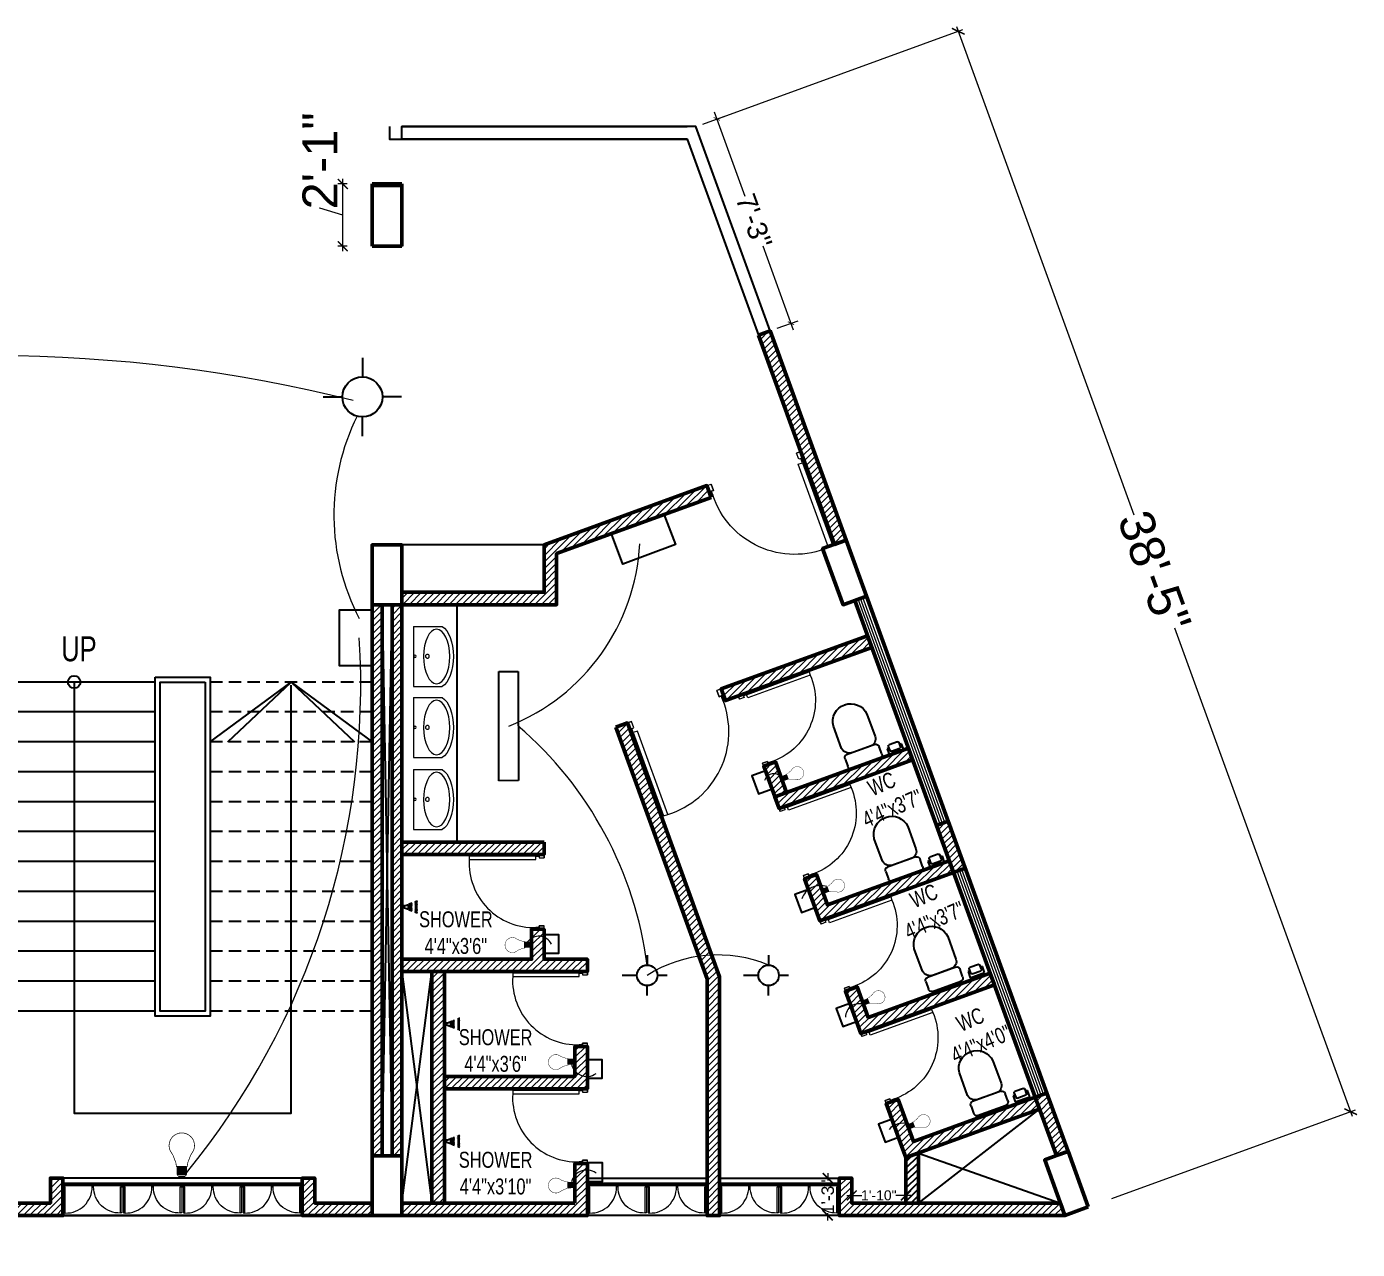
# Model space of a CAD drawing. Header units: inches. Extents: x -20263 to 10253, y -4567 to 3195.
# Drawn here: x -11874 to -11341, y 96 to 587 of the extents above; entities that cross this region are included whole.
import ezdxf

# ---------------------------------------------------------------- set-up
doc = ezdxf.new("R2010")
doc.units = ezdxf.units.IN
doc.header["$MEASUREMENT"] = 0
doc.linetypes.add('DASHED2', pattern=[0.375, 0.25, -0.125])
for name, color, linetype, lineweight in [('A-TEXT', 7, 'Continuous', 5), ('ar-DOOR-WOOD', 44, 'Continuous', 0), ('column', 1, 'Continuous', 50), ('Dimension', 18, 'Continuous', 9), ('e conduit 1', 90, 'Continuous', 5), ('e conduit 2', 210, 'Continuous', 5), ('illustr-TOILET FIXTURE', 171, 'Continuous', 0), ('Main Wall', 250, 'Continuous', 13), ('window', 160, 'Continuous', 9)]:
    doc.layers.add(name, color=color, linetype=linetype, lineweight=lineweight)
for name, color, linetype in [('BOX', 7, 'Continuous'), ('Electrical Installation', 50, 'Continuous'), ('plug ins', 7, 'Continuous')]:
    doc.layers.add(name, color=color, linetype=linetype)
doc.layers.add('hatch brick', color=32, linetype='Continuous', lineweight=0, transparency=0.4)
doc.styles.add('SIMPLE', font='romantic.ttf')
doc.styles.get("Standard").update_dxf_attribs({"font": 'arial.ttf'})
doc.dimstyles.new('Architectural', dxfattribs={"dimtxt": 14, "dimasz": 4, "dimexe": 2, "dimexo": 10, "dimgap": 0.09, "dimtad": 0, "dimdec": 0, "dimzin": 0, "dimdsep": 46, "dimlunit": 4, "dimtxsty": 'Standard', "dimblk": 'ARCHTICK', "dimcen": 0.09, "dimdle": 2, "dimclrd": 256, "dimclre": 256, "dimclrt": 256, "dimadec": 0, "dimazin": 0, "dimtfac": 1, "dimtdec": 0, "dimtofl": 0, "dimtmove": 1, "dimatfit": 2, "dimfxl": 12, "dimtolj": 1, "dimtzin": 0, "dimlwd": -1, "dimlwe": -1, "dimarcsym": 0})
doc.dimstyles.new('Architectural small', dxfattribs={"dimtxt": 8, "dimasz": 2, "dimexe": 3, "dimexo": 3, "dimgap": 0.09, "dimtad": 0, "dimdec": 0, "dimzin": 0, "dimdsep": 46, "dimlunit": 4, "dimtxsty": 'Standard', "dimblk": 'ARCHTICK', "dimcen": 0.09, "dimdle": 3, "dimclrd": 6, "dimclre": 6, "dimclrt": 5, "dimadec": 0, "dimazin": 0, "dimtfac": 1, "dimtdec": 0, "dimtofl": 0, "dimtmove": 1, "dimatfit": 2, "dimfxl": 12, "dimtolj": 1, "dimtzin": 0, "dimlwd": 18, "dimlwe": 18, "dimarcsym": 0})

# ---------------------------------------------------------------- blocks, each defined once
blk = doc.blocks.new('_ArchTick')
at = {"color": 0, "linetype": 'ByBlock', "const_width": 0.15}
blk.add_lwpolyline([(-0.5, -0.5), (0.5, 0.5)], dxfattribs=at)
blk = doc.blocks.new('*D175')
at = {"layer": 'Defpoints', "color": 0, "transparency": 16777216}
for p in [(-11605.95, 546.42), (-11343.3, 151.24), (-11448.53, 113.02)]:
    blk.add_point(p, dxfattribs=at)
at = {"layer": 'Dimension', "transparency": 16777216}
for p, q in [((-11596.55, 549.83), (-11498.84, 585.32)), ((-11501.4, 586.52), (-11430.25, 390.62)), ((-11342.61, 149.36), (-11413.77, 345.26)), ((-11439.13, 116.43), (-11341.42, 151.93))]:
    blk.add_line(p, q, dxfattribs=at)
at = {"layer": 'Dimension', "transparency": 16777216, "xscale": 4, "yscale": 4, "zscale": 4}
for p, rotation in [((-11500.72, 584.64), 109.9628844869782), ((-11343.3, 151.24), 289.9628844869782)]:
    blk.add_blockref('_ArchTick', p, dxfattribs=dict(at, rotation=rotation))
at = {"layer": 'Dimension', "transparency": 16777216, "insert": (-11422.01, 367.94), "char_height": 14, "attachment_point": 5, "rotation": 289.9629}
blk.add_mtext('\\A1;38\'-5"', dxfattribs=at)
blk = doc.blocks.new('*D177')
at = {"layer": 'Defpoints', "color": 0, "transparency": 16777216}
for p in [(-11605.95, 546.42), (-11576.19, 464.48), (-11567.8, 467.53)]:
    blk.add_point(p, dxfattribs=at)
at = {"layer": 'Dimension', "color": 6, "lineweight": 18, "transparency": 16777216}
for p, q in [((-11603.13, 547.44), (-11594.74, 550.49)), ((-11598.58, 552.29), (-11586.32, 518.54)), ((-11566.77, 464.71), (-11579.03, 498.45)), ((-11573.37, 465.5), (-11564.98, 468.55))]:
    blk.add_line(p, q, dxfattribs=at)
at = {"layer": 'Dimension', "color": 6, "lineweight": 18, "transparency": 16777216, "xscale": 2, "yscale": 2, "zscale": 2}
for p, rotation in [((-11597.56, 549.47), 109.9610434408243), ((-11567.8, 467.53), 289.9610434408243)]:
    blk.add_blockref('_ArchTick', p, dxfattribs=dict(at, rotation=rotation))
at = {"layer": 'Dimension', "color": 5, "transparency": 16777216, "insert": (-11582.68, 508.5), "char_height": 8, "attachment_point": 5, "rotation": 289.961}
blk.add_mtext('\\A1;7\'-3"', dxfattribs=at)
blk = doc.blocks.new('DOOR_45')
at = {"layer": 'ar-DOOR-WOOD'}
for p, q in [((-11008.75, 15426.44), (-11008.75, 15424.44)), ((-10968.75, 15426.44), (-11008.75, 15426.44)), ((-11008.75, 15424.44), (-10968.75, 15424.44)), ((-10968.75, 15427.44), (-10963.75, 15427.44)), ((-10968.75, 15427.44), (-10968.75, 15426.44)), ((-10968.75, 15424.44), (-10968.75, 15426.44)), ((-10968.75, 15426.44), (-10966.75, 15426.44)), ((-10966.75, 15426.44), (-10966.75, 15425.44)), ((-10966.75, 15425.44), (-10963.75, 15425.44)), ((-10963.75, 15427.44), (-10963.75, 15425.44)), ((-10968.75, 15382.44), (-10968.75, 15383.44)), ((-10968.75, 15383.44), (-10966.75, 15383.44)), ((-10968.75, 15382.44), (-10963.75, 15382.44)), ((-10966.75, 15384.44), (-10963.75, 15384.44)), ((-10966.75, 15383.44), (-10966.75, 15384.44)), ((-10963.75, 15382.44), (-10963.75, 15384.44))]:
    blk.add_line(p, q, dxfattribs=at)
for points in [[(-10968.75, 15426.44), (-11008.75, 15426.44), (-11008.75, 15424.44), (-10968.75, 15424.44)], [(-10963.75, 15427.44), (-10968.75, 15427.44), (-10968.75, 15426.44), (-10966.75, 15426.44), (-10966.75, 15425.44), (-10963.75, 15425.44)], [(-10968.75, 15383.44), (-10968.75, 15382.44), (-10963.75, 15382.44), (-10963.75, 15384.44), (-10966.75, 15384.44), (-10966.75, 15383.44)]]:
    blk.add_lwpolyline(points, close=True, dxfattribs=at)
blk.add_arc((-10969.89, 15422.35), 38.92, 176.90834, 271.67702, dxfattribs=at)
blk = doc.blocks.new('T-FIX-027')
at = {"layer": 'illustr-TOILET FIXTURE'}
for p, q in [((-11843.84, 14568.89), (-11843.84, 14557.43)), ((-11843.84, 14568.89), (-11843.84, 14557.43)), ((-11843.84, 14568.89), (-11819.84, 14568.89)), ((-11843.84, 14568.89), (-11819.84, 14568.89)), ((-11819.84, 14568.89), (-11819.84, 14557.43)), ((-11819.84, 14568.89), (-11819.84, 14557.43))]:
    blk.add_line(p, q, dxfattribs=at)
for centre, radius in [((-11831.91, 14568.32), 0.508), ((-11831.91, 14568.32), 0.508), ((-11831.91, 14563.34), 0.762), ((-11831.91, 14563.34), 0.762)]:
    blk.add_circle(centre, radius, dxfattribs=at)
blk.add_ellipse((-11831.84, 14559.64), major_axis=(-10.93, 0), ratio=0.480383, dxfattribs=at)
blk.add_ellipse((-11831.84, 14559.64), major_axis=(-10.93, 0), ratio=0.480383, dxfattribs=at)
blk.add_ellipse((-11831.84, 14558.89), major_axis=(-12.37, 0), ratio=0.48498, start_param=6.528919, end_param=9.179045, dxfattribs=at)
blk.add_ellipse((-11831.84, 14558.89), major_axis=(-12.37, 0), ratio=0.48498, start_param=6.528919, end_param=9.179045, dxfattribs=at)
blk = doc.blocks.new('stair final')
for points in [[(82, 124), (82, -90), (-70, -90), (-70, 124)], [(-37.5, 124), (-37.5, -49), (49.5, -49), (49.5, 122.75)], [(17, 100), (49.5, 124), (82, 100)], [(24.2, 100), (49.5, 124)], [(49.5, 124), (75, 100)], [(82, -8), (82, -90)]]:
    blk.add_lwpolyline(points)
blk.add_lwpolyline([(-5, 126), (17, 126), (17, -10), (-5, -10)], close=True)
blk.add_circle((-37.5, 124), 2.49)
at = {"layer": 'BOX', "ltscale": 2000}
for p, q in [((-5, 124), (-70, 124)), ((-5, 112), (-70, 112)), ((-5, 100), (-70, 100)), ((-5, 88), (-70, 88)), ((-5, 76), (-70, 76)), ((-5, 64), (-70, 64)), ((-5, 52), (-70, 52)), ((-5, 40), (-70, 40)), ((-5, 28), (-70, 28)), ((-5, 16), (-70, 16)), ((-5, 4), (-70, 4)), ((-5, -8), (-70, -8)), ((0, -8), (-3, -8)), ((15, -8), (12, -8))]:
    blk.add_line(p, q, dxfattribs=at)
at = {"layer": 'BOX', "linetype": 'DASHED2', "ltscale": 20}
for p, q in [((82, 124), (17, 124)), ((82, 112), (17, 112)), ((82, 100), (17, 100)), ((82, 88), (17, 88)), ((82, 76), (17, 76)), ((82, 64), (17, 64)), ((82, 52), (17, 52)), ((82, 40), (17, 40)), ((82, 28), (17, 28)), ((82, 16), (17, 16)), ((82, 4), (17, 4)), ((82, -8), (17, -8))]:
    blk.add_line(p, q, dxfattribs=at)
at = {"layer": 'BOX', "ltscale": 2000}
for points in [[(17, 124), (17, -10), (-5, -10), (-5, 124)], [(-3, 124), (15, 124)]]:
    blk.add_lwpolyline(points, dxfattribs=at)
blk.add_lwpolyline([(15, 124), (15, -8), (-3, -8), (-3, 124)], close=True, dxfattribs=at)
blk = doc.blocks.new('wc')
at = {"linetype": 'Continuous'}
for p, q in [((17795.02, 10409.39), (17795.02, 10412.39)), ((17796.16, 10413.89), (17808.33, 10413.89)), ((17809.55, 10412.39), (17809.55, 10409.39)), ((17795.14, 10404.89), (17795.14, 10395.33)), ((17808.24, 10407.89), (17796.16, 10407.89)), ((17806.43, 10407.89), (17798.79, 10407.89)), ((17809.43, 10395.33), (17809.43, 10404.89)), ((17802.29, 10388.83), (17802.29, 10388.83))]:
    blk.add_line(p, q, dxfattribs=at)
for centre, radius, start, end in [((17796.22, 10412.67), 1.22, 92.839, 193.0763), ((17808.28, 10412.6), 1.29, 350.3937, 88.0376), ((17796.22, 10409.11), 1.22, 166.9235, 267.161), ((17798.7, 10404.28), 3.61, 88.6213, 170.3077), ((17806.43, 10404.89), 3, 0, 90), ((17808.21, 10409.24), 1.35, 271.2066, 6.2687), ((17802.2, 10395.91), 7.08, 184.6705, 270.7333), ((17802.38, 10395.91), 7.08, 269.2667, 355.3295)]:
    blk.add_arc(centre, radius, start, end, dxfattribs=at)
blk = doc.blocks.new('nap')
at = {"linetype": 'Continuous'}
for p, q in [((17810.88, 10410.98), (17810.88, 10413.6)), ((17810.88, 10413.6), (17817, 10413.6)), ((17811.65, 10410.98), (17810.88, 10410.98)), ((17811.65, 10410.19), (17811.65, 10411.93)), ((17812.15, 10412.43), (17815.76, 10412.43)), ((17815.76, 10409.69), (17812.15, 10409.69)), ((17816.26, 10411.93), (17816.26, 10410.19)), ((17817, 10410.98), (17816.26, 10410.98)), ((17817, 10413.6), (17817, 10410.98))]:
    blk.add_line(p, q, dxfattribs=at)
for centre, start, end in [((17812.15, 10411.93), 90, 180), ((17812.15, 10410.19), 180, 270), ((17815.76, 10411.93), 0, 90), ((17815.76, 10410.19), 270, 0)]:
    blk.add_arc(centre, 0.5, start, end, dxfattribs=at)
blk = doc.blocks.new('toilet stair block final')
h = blk.add_hatch()
h.set_pattern_fill('ANSI31', color=256, scale=15)
h.set_pattern_definition([(45, (1.7069, -4.6996), (-1.325825, 1.325825), [])])
h.paths.add_polyline_path([(145.14, -46.57), (150.14, -44.75), (150.14, -64.82), (145.14, -64.82)])
at = {"layer": 'hatch brick'}
h = blk.add_hatch(dxfattribs=at)
h.set_pattern_fill('ANSI31', color=256, scale=15)
h.paths.add_polyline_path([(85.96, 283.35), (116.45, 199.41), (121.15, 201.12), (90.63, 285.05)])
h = blk.add_hatch(dxfattribs=at)
h.set_pattern_fill('ANSI31', color=256, scale=15)
edge = h.paths.add_edge_path()
edge.add_line((67.04, 218.27), (65.33, 222.97))
edge.add_line((65.33, 222.97), (0, 199.18))
edge.add_line((0, 199.18), (0, 180.18))
edge.add_line((0, 180.18), (-57, 180.18))
edge.add_line((-57, 180.18), (-57, 175.18))
edge.add_line((-57, 175.18), (5, 175.18))
edge.add_line((5, 175.18), (5, 195.68))
edge.add_line((5, 195.68), (67.04, 218.27))
h = blk.add_hatch(dxfattribs=at)
h.set_pattern_fill('ANSI31', color=256, scale=15)
h.paths.add_polyline_path([(-233, 175.18), (-233, -45.82), (-229, -45.82), (-229, 175.18)])
h = blk.add_hatch(dxfattribs=at)
h.set_pattern_fill('ANSI31', color=256, scale=15)
h.set_pattern_definition([(45, (7, 0), (-1.325825, 1.325825), [])])
h.paths.add_polyline_path([(-225, 175.18), (-225, -45.82), (-221, -45.82), (-221, 175.18)])
h = blk.add_hatch(dxfattribs=at)
h.set_pattern_fill('ANSI31', color=256, scale=15)
h.set_pattern_definition([(45, (164, 0), (-1.325825, 1.325825), [])])
h.paths.add_polyline_path([(-69, 175.18), (-69, -45.82), (-65, -45.82), (-65, 175.18)])
h = blk.add_hatch(dxfattribs=at)
h.set_pattern_fill('ANSI31', color=256, scale=15)
h.paths.add_polyline_path([(-61, 175.18), (-61, -45.82), (-57, -45.82), (-57, 175.18)])
h = blk.add_hatch(dxfattribs=at)
h.set_pattern_fill('ANSI31', color=256, scale=15)
h.set_pattern_definition([(45, (-1.4041, 77.1201), (-1.325825, 1.325825), [])])
h.paths.add_polyline_path([(131.46, 158.06), (72.72, 136.72), (71.01, 141.42), (129.75, 162.76)])
h = blk.add_hatch(dxfattribs=at)
h.set_pattern_fill('ANSI31', color=256, scale=15)
edge = h.paths.add_edge_path()
edge.add_line((28.72, 126.06), (33.42, 127.77))
edge.add_line((33.42, 127.77), (70.4, 25.94))
edge.add_line((70.4, 25.94), (70.4, -69.82))
edge.add_line((70.4, -69.82), (65.4, -69.82))
edge.add_line((65.4, -69.82), (65.4, 25.06))
edge.add_line((65.4, 25.06), (28.72, 126.06))
h = blk.add_hatch(dxfattribs=at)
h.set_pattern_fill('ANSI31', color=256, scale=15)
h.set_pattern_definition([(45, (-1.0627, 76.1802), (-1.325825, 1.325825), [])])
edge = h.paths.add_edge_path()
edge.add_line((94.28, 93.48), (88.13, 110.4))
edge.add_line((88.13, 110.4), (92.83, 112.11))
edge.add_line((92.83, 112.11), (97.27, 99.88))
edge.add_line((97.27, 99.88), (146.14, 117.64))
edge.add_line((146.14, 117.64), (147.85, 112.94))
edge.add_line((147.85, 112.94), (94.28, 93.48))
h = blk.add_hatch(dxfattribs=at)
h.set_pattern_fill('ANSI31', color=256, scale=15)
h.set_pattern_definition([(45, (-56625.152, -18759.7349), (-1.325825215, 1.325825215), [])])
edge = h.paths.add_edge_path()
edge.add_line((157.41, 86.62), (162.11, 88.33))
edge.add_line((162.11, 88.33), (168.94, 69.53))
edge.add_line((168.94, 69.53), (164.23, 67.82))
edge.add_line((164.23, 67.82), (157.4, 86.62))
h = blk.add_hatch(dxfattribs=at)
h.set_pattern_fill('ANSI31', color=256, scale=15)
h.paths.add_polyline_path([(0, 80), (0, 75), (-57, 75), (-57, 80)])
h = blk.add_hatch(dxfattribs=at)
h.set_pattern_fill('ANSI31', color=256, scale=15)
h.set_pattern_definition([(45, (15.3236, 31.0638), (-1.325825, 1.325825), [])])
edge = h.paths.add_edge_path()
edge.add_line((110.66, 48.37), (104.52, 65.29))
edge.add_line((104.52, 65.29), (109.22, 66.99))
edge.add_line((109.22, 66.99), (113.66, 54.77))
edge.add_line((113.66, 54.77), (162.52, 72.52))
edge.add_line((162.52, 72.52), (164.23, 67.82))
edge.add_line((164.23, 67.82), (110.66, 48.37))
h = blk.add_hatch(dxfattribs=at)
h.set_pattern_fill('ANSI31', color=256, scale=15)
h.paths.add_polyline_path([(0, 28), (-57, 28), (-57, 33), (-5, 33), (-5, 45), (0, 45), (0, 33), (17.4, 33), (17.4, 28)])
h = blk.add_hatch(dxfattribs=at)
h.set_pattern_fill('ANSI31', color=256, scale=15)
h.paths.add_polyline_path([(-45, -64.82), (-40, -64.82), (-40, 28), (-45, 28)])
h = blk.add_hatch(dxfattribs=at)
h.set_pattern_fill('ANSI31', color=256, scale=15)
h.set_pattern_definition([(45, (15.3236, 31.0638), (-1.325825, 1.325825), [])])
h.paths.add_polyline_path([(125.34, 7.95), (120.9, 20.17), (125.6, 21.88), (130.04, 9.66), (178.91, 27.41), (180.62, 22.71), (127.05, 3.25)])
h = blk.add_hatch(dxfattribs=at)
h.set_pattern_fill('ANSI31', color=256, scale=15)
h.set_pattern_definition([(45, (17.4023, 0), (-1.325825, 1.325825), [])])
h.paths.add_polyline_path([(-40, -14), (12.4, -14), (12.4, -2), (17.4, -2), (17.4, -19), (-40, -19)])
h = blk.add_hatch(dxfattribs=at)
h.set_pattern_fill('ANSI31', color=256, scale=15)
h.paths.add_polyline_path([(201.71, -20.7), (197.01, -22.41), (205.51, -45.81), (210.21, -44.1)])
h = blk.add_hatch(dxfattribs=at)
h.set_pattern_fill('ANSI31', color=256, scale=15)
h.set_pattern_definition([(45, (33.4168, -18.7522), (-1.325825, 1.325825), [])])
h.paths.add_polyline_path([(143.44, -41.87), (137.29, -24.95), (141.99, -23.24), (148.14, -40.16), (197.01, -22.41), (198.72, -27.11), (145.14, -46.57)])
h = blk.add_hatch(dxfattribs=at)
h.set_pattern_fill('ANSI31', color=256, scale=15)
h.paths.add_polyline_path([(12.4, -64.82), (0, -64.82), (-57, -64.82), (-57, -69.82), (17.4, -69.82), (17.4, -49), (12.4, -49)])
h = blk.add_hatch(dxfattribs=at)
h.set_pattern_fill('ANSI31', color=256, scale=15)
h.paths.add_polyline_path([(-193, -64.82), (-193, -54.82), (-198, -54.82), (-198, -64.82), (-221, -64.82), (-221, -69.82), (-193, -69.82)])
h = blk.add_hatch(dxfattribs=at)
h.set_pattern_fill('ANSI31', color=256, scale=15)
h.paths.add_polyline_path([(-97, -64.82), (-97, -69.82), (-69, -69.82), (-69, -64.82), (-92, -64.82), (-92, -54.82), (-97, -54.82)])
h = blk.add_hatch(dxfattribs=at)
h.set_pattern_fill('ANSI31', color=256, scale=15)
h.paths.add_polyline_path([(118.4, -54.82), (123.4, -54.82), (123.4, -64.82), (207.11, -64.82), (208.92, -69.82), (118.4, -69.82)])
for points in [[(-62, 367), (-62, 362), (57.4, 362), (85.96, 283.35)], [(90.63, 285.05), (60.9, 367), (-57, 367)], [(-229, 175.18), (-225, -45.82)], [(-229, -45.82), (-225, 175.18)], [(-65, -45.82), (-61, 175.18)], [(-65, 175.18), (-61, -45.82)], [(-57, 28), (-45, -64.82)], [(-57, -64.82), (-45, 28)], [(150.14, -64.82), (198.72, -27.11)], [(150.14, -44.75), (207.11, -64.82)]]:
    blk.add_lwpolyline(points)
at = {"color": 0, "lineweight": 50}
for points in [[(85.96, 283.35), (116.45, 199.41), (121.15, 201.12), (90.63, 285.05), (85.96, 283.35)], [(67.04, 218.27), (65.33, 222.97), (0, 199.18), (0, 180.18), (-57, 180.18), (-57, 175.18), (5, 175.18), (5, 195.68), (67.04, 218.27)], [(124.63, 176.85), (197.01, -22.41), (201.71, -20.7), (129.33, 178.56)], [(28.72, 126.06), (33.42, 127.77), (70.4, 25.94), (70.4, -69.82), (65.4, -69.82), (65.4, 25.06), (28.72, 126.06)], [(94.28, 93.48), (88.13, 110.4), (92.83, 112.11), (97.27, 99.88), (146.14, 117.64), (147.85, 112.94), (94.28, 93.48), (94.28, 93.48)], [(157.41, 86.62), (162.11, 88.33), (168.94, 69.53), (164.23, 67.82), (157.4, 86.62)], [(0, 80), (0, 75), (-57, 75), (-57, 80), (0, 80)], [(110.66, 48.37), (104.52, 65.29), (109.22, 66.99), (113.66, 54.77), (162.52, 72.52), (164.23, 67.82), (110.66, 48.37), (110.66, 48.37)], [(0, 28), (-57, 28), (-57, 33), (-5, 33), (-5, 45), (0, 45), (0, 33), (17.4, 33), (17.4, 28), (0, 28)], [(125.34, 7.95), (120.9, 20.17), (125.6, 21.88), (130.04, 9.66), (178.91, 27.41), (180.62, 22.71), (127.05, 3.25), (125.34, 7.95)], [(143.44, -41.87), (137.29, -24.95), (141.99, -23.24), (148.14, -40.16), (197.01, -22.41), (198.72, -27.11), (145.14, -46.57), (143.44, -41.87)], [(12.4, -64.82), (0, -64.82), (0, -64.82), (-57, -64.82), (-57, -69.82), (17.4, -69.82), (17.4, -69.82), (17.4, -49), (12.4, -49), (12.4, -64.82)]]:
    blk.add_lwpolyline(points, dxfattribs=at)
at = {"color": 1, "lineweight": 50}
blk.add_lwpolyline([(-57, 175.18), (-69, 175.18), (-69, 199.18), (-57, 199.18), (-57, 175.18)], dxfattribs=at)
for points in [[(129.33, 178.56), (121.14, 201.12), (111.74, 197.7), (119.93, 175.15)], [(218.32, -66.4), (210.21, -44.07), (200.81, -47.49), (208.92, -69.82)]]:
    blk.add_lwpolyline(points, close=True, dxfattribs=at)
at = {"color": 0, "lineweight": 50}
for points in [[(-61, 175.18), (-61, -45.82), (-57, -45.82), (-57, 175.18)], [(131.46, 158.06), (72.72, 136.72), (71.01, 141.42), (129.75, 162.76)], [(147.85, 112.94), (94.28, 93.48), (92.57, 98.18), (146.14, 117.64)], [(-45, -64.82), (-40, -64.82), (-40, 28), (-45, 28)], [(-40, -14), (12.4, -14), (12.4, -2), (17.4, -2), (17.4, -19), (-40, -19)], [(201.71, -20.7), (197.01, -22.41), (205.51, -45.81), (210.21, -44.1)], [(145.14, -46.57), (150.14, -44.75), (150.14, -64.82), (145.14, -64.82)], [(-193, -64.82), (-193, -54.82), (-198, -54.82), (-198, -64.82), (-221, -64.82), (-221, -69.82), (-193, -69.82)], [(-97, -64.82), (-97, -69.82), (-69, -69.82), (-69, -64.82), (-92, -64.82), (-92, -54.82), (-97, -54.82)], [(118.4, -54.82), (118.4, -54.82), (123.4, -54.82), (123.4, -64.82), (207.11, -64.82), (208.92, -69.82), (118.4, -69.82)]]:
    blk.add_lwpolyline(points, close=True, dxfattribs=at)
blk.add_lwpolyline([(-193, -69.82), (-97, -69.82), (-97, -54.82), (-193, -54.82)], close=True)
at = {"layer": 'BOX', "ltscale": 2000}
for p, q in [((0, 199.18), (-57, 199.18)), ((-57, 175.18), (-57, 80.18)), ((-35, 175.18), (-35, 80.18))]:
    blk.add_line(p, q, dxfattribs=at)
for points in [[(65.4, -69.82), (17.4, -69.82), (17.4, -54.82), (65.4, -54.82)], [(118.4, -69.82), (70.4, -69.82), (70.4, -54.82), (118.4, -54.82)]]:
    blk.add_lwpolyline(points, close=True, dxfattribs=at)
at = {"layer": 'Main Wall', "color": 1, "lineweight": 50}
for points in [[(-233, 175.18), (-221, 175.18), (-221, 199.18), (-233, 199.18), (-233, 175.18)], [(-233, -69.82), (-221, -69.82), (-221, -45.82), (-233, -45.82), (-233, -69.82)], [(-69, -69.82), (-57, -69.82), (-57, -45.82), (-69, -45.82), (-69, -69.82)]]:
    blk.add_lwpolyline(points, dxfattribs=at)
at = {"layer": 'Main Wall', "color": 0, "lineweight": 50}
for points in [[(-233, 175.18), (-233, -45.82), (-229, -45.82), (-229, 175.18)], [(-225, 175.18), (-225, -45.82), (-221, -45.82), (-221, 175.18)], [(-69, 175.18), (-69, -45.82), (-65, -45.82), (-65, 175.18)]]:
    blk.add_lwpolyline(points, close=True, dxfattribs=at)
at = {"layer": 'window', "ltscale": 2000}
for points in [[(158.82, 87.14), (126.05, 177.37)], [(159.76, 87.48), (126.98, 177.71)], [(160.7, 87.82), (127.92, 178.05)], [(198.42, -21.9), (165.65, 68.34)], [(199.36, -21.55), (166.59, 68.68)], [(200.3, -21.21), (167.53, 69.02)]]:
    blk.add_lwpolyline(points, dxfattribs=at)
at = {"extrusion": (0, 0, -1)}
for p, xscale, yscale, zscale, rotation in [((16117.31, 4701.45), 0.8888892124533201, 0.8888892124533201, -0.8888892124533201, 69.99006771556789), ((3281.08, -12023.71), 0.6666666666666669, 0.6666666666666669, -0.6666666666666669, 340.0389565718659), ((3264.7, -12068.82), 0.6666666666666669, 0.6666666666666669, -0.6666666666666669, 340.0389565718659), ((3248.31, -12113.94), 0.6666666666666669, 0.6666666666666669, -0.6666666666666669, 340.0389565718659), ((3231.93, -12159.05), 0.6666666666666669, 0.6666666666666669, -0.6666666666666669, 340.0389565718659)]:
    blk.add_blockref('DOOR_45', p, dxfattribs=dict(at, xscale=xscale, yscale=yscale, zscale=zscale, rotation=rotation))
blk.add_blockref('stair final', (-151, 20.18))
at = {"extrusion": (0, 0, -1), "zscale": -1, "rotation": 160.0389565718658}
for name, p in [('wc', (20158.79, 3822.37)), ('nap', (20157.38, 3822.57)), ('wc', (20142.41, 3777.25)), ('nap', (20141, 3777.46)), ('wc', (20126.36, 3733.08)), ('nap', (20124.95, 3733.28)), ('wc', (20108.27, 3683.26)), ('nap', (20106.86, 3683.46))]:
    blk.add_blockref(name, p, dxfattribs=at)
at = {"xscale": 0.666666606798147, "yscale": 0.666666606798147, "zscale": 0.666666606798147}
for p in [(7309.17, -10209.96), (7326.57, -10256.96), (7326.57, -10303.96)]:
    blk.add_blockref('DOOR_45', p, dxfattribs=at)
at = {"layer": 'illustr-TOILET FIXTURE', "extrusion": (0, 0, -1), "zscale": -1, "rotation": 270}
for p in [(-14516.54, -11677.4), (-14516.54, -11705.92), (-14516.54, -11734.81)]:
    blk.add_blockref('T-FIX-027', p, dxfattribs=at)
at = {"layer": 'Main Wall', "xscale": 0.888888888888914, "yscale": 0.888888888888914, "zscale": 0.888888888888914, "rotation": 109.9621850072985}
blk.add_blockref('DOOR_45', (9595.65, 13969.5), dxfattribs=at)
blk = doc.blocks.new('DOOR_40')
at = {"layer": 'ar-DOOR-WOOD'}
for p, q in [((-11029.1, 15421.4), (-11064.1, 15421.4)), ((-11064.1, 15421.4), (-11064.1, 15419.4)), ((-11064.1, 15419.4), (-11029.1, 15419.4)), ((-11029.1, 15422.4), (-11024.1, 15422.4)), ((-11029.1, 15422.4), (-11029.1, 15421.4)), ((-11029.1, 15419.4), (-11029.1, 15421.4)), ((-11029.1, 15421.4), (-11027.1, 15421.4)), ((-11027.1, 15421.4), (-11027.1, 15420.4)), ((-11027.1, 15420.4), (-11024.1, 15420.4)), ((-11024.1, 15422.4), (-11024.1, 15420.4)), ((-11029.1, 15383.4), (-11027.1, 15383.4)), ((-11029.1, 15382.4), (-11029.1, 15383.4)), ((-11029.1, 15382.4), (-11024.1, 15382.4)), ((-11027.1, 15383.4), (-11027.1, 15384.4)), ((-11027.1, 15384.4), (-11024.1, 15384.4)), ((-11024.1, 15382.4), (-11024.1, 15384.4))]:
    blk.add_line(p, q, dxfattribs=at)
blk.add_arc((-11029.4, 15418.2), 34.8, 178.03, 270.3561, dxfattribs=at)
blk = doc.blocks.new('ftt')
at = {"layer": 'plug ins', "linetype": 'Continuous'}
for p, q in [((76688.16, 107266.81), (76688.07, 107267.06)), ((76688.16, 107266.81), (76688.07, 107267.06)), ((76688.3, 107266.45), (76688.2, 107266.7)), ((76688.3, 107266.45), (76688.2, 107266.7)), ((76688.44, 107266.09), (76688.34, 107266.34)), ((76688.44, 107266.09), (76688.34, 107266.34)), ((76688.77, 107266.81), (76688.7, 107267.06)), ((76688.87, 107266.45), (76688.8, 107266.7)), ((76688.97, 107266.09), (76688.9, 107266.34)), ((76689.34, 107266.81), (76689.3, 107267.06)), ((76689.41, 107266.45), (76689.36, 107266.7)), ((76689.47, 107266.09), (76689.43, 107266.34)), ((76689.9, 107266.81), (76689.87, 107267.06)), ((76689.93, 107266.45), (76689.91, 107266.7)), ((76689.96, 107266.09), (76689.94, 107266.34)), ((76690.44, 107266.81), (76690.44, 107267.06)), ((76690.44, 107266.45), (76690.44, 107266.7)), ((76690.44, 107266.09), (76690.44, 107266.34)), ((76690.92, 107266.09), (76690.94, 107266.34)), ((76690.95, 107266.45), (76690.98, 107266.7)), ((76690.99, 107266.81), (76691.01, 107267.06)), ((76691.41, 107266.09), (76691.46, 107266.34)), ((76691.48, 107266.45), (76691.52, 107266.7)), ((76691.54, 107266.81), (76691.59, 107267.06)), ((76691.91, 107266.09), (76691.98, 107266.34)), ((76692.01, 107266.45), (76692.09, 107266.7)), ((76692.12, 107266.81), (76692.19, 107267.06)), ((76692.45, 107266.09), (76692.54, 107266.34)), ((76692.58, 107266.45), (76692.68, 107266.7)), ((76692.72, 107266.81), (76692.82, 107267.06)), ((76688.98, 107264.67), (76688.89, 107264.92)), ((76688.98, 107264.67), (76688.89, 107264.92)), ((76689.12, 107264.31), (76689.02, 107264.56)), ((76689.12, 107264.31), (76689.02, 107264.56)), ((76689.26, 107263.95), (76689.16, 107264.2)), ((76689.26, 107263.95), (76689.16, 107264.2)), ((76689.37, 107264.67), (76689.3, 107264.92)), ((76689.39, 107263.6), (76689.3, 107263.85)), ((76689.39, 107263.6), (76689.3, 107263.85)), ((76689.47, 107264.31), (76689.4, 107264.56)), ((76689.44, 107263.47), (76691.44, 107263.47)), ((76690.06, 107261.85), (76689.44, 107263.47)), ((76690.06, 107261.85), (76689.44, 107263.47)), ((76690.06, 107261.85), (76689.44, 107263.47)), ((76689.57, 107263.95), (76689.5, 107264.2)), ((76689.67, 107263.6), (76689.6, 107263.85)), ((76689.74, 107264.67), (76689.69, 107264.92)), ((76689.8, 107264.31), (76689.76, 107264.56)), ((76689.87, 107263.95), (76689.82, 107264.2)), ((76689.93, 107263.6), (76689.89, 107263.85)), ((76690.06, 107261.85), (76690.06, 107260.87)), ((76690.09, 107264.67), (76690.07, 107264.92)), ((76690.12, 107264.31), (76690.1, 107264.56)), ((76690.16, 107263.95), (76690.13, 107264.2)), ((76690.19, 107263.6), (76690.17, 107263.85)), ((76690.44, 107264.67), (76690.44, 107264.92)), ((76690.44, 107264.31), (76690.44, 107264.56)), ((76690.44, 107263.95), (76690.44, 107264.2)), ((76690.44, 107263.6), (76690.44, 107263.85)), ((76690.69, 107263.6), (76690.71, 107263.85)), ((76690.72, 107263.95), (76690.74, 107264.2)), ((76690.75, 107264.31), (76690.78, 107264.56)), ((76690.79, 107264.67), (76690.81, 107264.92)), ((76690.81, 107261.85), (76691.44, 107263.47)), ((76690.81, 107261.85), (76690.81, 107260.87)), ((76690.94, 107263.6), (76690.99, 107263.85)), ((76691.01, 107263.95), (76691.06, 107264.2)), ((76691.08, 107264.31), (76691.12, 107264.56)), ((76691.14, 107264.67), (76691.19, 107264.92)), ((76691.21, 107263.6), (76691.28, 107263.85)), ((76691.31, 107263.95), (76691.38, 107264.2)), ((76691.41, 107264.31), (76691.48, 107264.56)), ((76691.48, 107263.6), (76691.58, 107263.85)), ((76691.51, 107264.67), (76691.58, 107264.92)), ((76691.62, 107263.95), (76691.72, 107264.2)), ((76691.76, 107264.31), (76691.85, 107264.56)), ((76691.9, 107264.67), (76691.99, 107264.92))]:
    blk.add_line(p, q, dxfattribs=at)
blk = doc.blocks.new('drter')
at = {"layer": 'plug ins', "rotation": 90}
blk.add_blockref('ftt', (183966.31, 30586.27), dxfattribs=at)
blk = doc.blocks.new('*D184')
at = {"layer": 'Defpoints', "color": 0, "transparency": 16777216}
for p in [(-11548.45, 124.6), (-11553.04, 109.6), (-11548.45, 109.6)]:
    blk.add_point(p, dxfattribs=at)
at = {"layer": 'Dimension', "transparency": 16777216}
for p, q in [((-11558.45, 124.6), (-11555.04, 124.6)), ((-11553.04, 126.6), (-11553.04, 123.6)), ((-11558.45, 109.6), (-11555.04, 109.6)), ((-11553.04, 107.6), (-11553.04, 110.6))]:
    blk.add_line(p, q, dxfattribs=at)
at = {"layer": 'Dimension', "transparency": 16777216, "xscale": 4, "yscale": 4, "zscale": 4}
for p, rotation in [((-11553.04, 124.6), 90), ((-11553.04, 109.6), 270)]:
    blk.add_blockref('_ArchTick', p, dxfattribs=dict(at, rotation=rotation))
at = {"layer": 'Dimension', "transparency": 16777216, "insert": (-11553.04, 117.1), "char_height": 14, "attachment_point": 5, "rotation": 90}
blk.add_mtext('\\A1;{\\H0.35714x;1\'-3"}', dxfattribs=at)
blk = doc.blocks.new('*D185')
at = {"layer": 'Defpoints', "color": 0, "transparency": 16777216}
for p in [(-11521.71, 117.67), (-11543.45, 114.6), (-11521.71, 114.6)]:
    blk.add_point(p, dxfattribs=at)
at = {"layer": 'Dimension', "transparency": 16777216}
for p, q in [((-11543.45, 124.6), (-11543.45, 119.67)), ((-11521.71, 124.6), (-11521.71, 119.67)), ((-11545.45, 117.67), (-11539.35, 117.67)), ((-11519.71, 117.67), (-11525.81, 117.67))]:
    blk.add_line(p, q, dxfattribs=at)
at = {"layer": 'Dimension', "transparency": 16777216, "xscale": 4, "yscale": 4, "zscale": 4, "rotation": 180}
blk.add_blockref('_ArchTick', (-11543.45, 117.67), dxfattribs=at)
at = {"layer": 'Dimension', "transparency": 16777216, "xscale": 4, "yscale": 4, "zscale": 4}
blk.add_blockref('_ArchTick', (-11521.71, 117.67), dxfattribs=at)
at = {"layer": 'Dimension', "transparency": 16777216, "insert": (-11532.58, 117.67), "char_height": 14, "attachment_point": 5}
blk.add_mtext('\\A1;{\\H0.28571x;1\'-10"}', dxfattribs=at)
blk = doc.blocks.new('*D186')
at = {"layer": 'Defpoints', "color": 0, "transparency": 16777216}
for p in [(-11747.6, 523.42), (-11735.85, 523.42), (-11735.85, 498.42)]:
    blk.add_point(p, dxfattribs=at)
at = {"layer": 'Dimension', "transparency": 16777216}
for p, q in [((-11745.85, 523.42), (-11749.6, 523.42)), ((-11747.6, 496.42), (-11747.6, 525.42)), ((-11756.76, 513.67), (-11756.76, 513.85)), ((-11747.6, 510.92), (-11756.76, 513.67)), ((-11745.85, 498.42), (-11749.6, 498.42))]:
    blk.add_line(p, q, dxfattribs=at)
at = {"layer": 'Dimension', "transparency": 16777216, "xscale": 4, "yscale": 4, "zscale": 4}
for p, rotation in [((-11747.6, 523.42), 90), ((-11747.6, 498.42), 270)]:
    blk.add_blockref('_ArchTick', p, dxfattribs=dict(at, rotation=rotation))
at = {"layer": 'Dimension', "transparency": 16777216, "insert": (-11756.76, 532.66), "char_height": 14, "attachment_point": 5, "rotation": 90}
blk.add_mtext('\\A1;2\'-1"', dxfattribs=at)
blk = doc.blocks.new('LED')
for p, q in [((-12.1, -25.6), (11.9, -25.6)), ((-11.6, -7.7), (11.7, -7.7)), ((-11.6, -11), (11.7, -9.6)), ((-11.6, -13.3), (11.7, -11.8)), ((-11.5, -15.5), (11.8, -14.1)), ((-11.3, -17.8), (11.9, -16.3)), ((-11.2, -20), (12.1, -18.6)), ((-11.2, -22.2), (12.1, -20.8)), ((-11.2, -24.5), (12.1, -23.1))]:
    blk.add_line(p, q)
at = {"lineweight": 9}
blk.add_line((7.8, -3.1), (-7.8, -3.1), dxfattribs=at)
for points, const_width in [([(5.3, 0), (5.4, 0), (5.7, 0), (6.1, -0.1), (6.6, -0.3), (7, -0.6), (7.2, -0.9), (7.4, -1.2), (7.5, -1.5), (7.7, -2), (7.7, -2.5), (7.8, -3.1), (7.7, -2.5), (7.7, -2), (7.5, -1.5), (7.4, -1.2), (7.2, -0.9), (7, -0.6), (6.6, -0.3), (6.1, -0.1), (5.7, 0), (5.4, 0), (5.3, 0), (-5.3, 0), (-5.4, 0), (-5.5, 0), (-5.8, 0), (-6.1, -0.1), (-6.4, -0.2), (-6.7, -0.5), (-7, -0.7), (-7.3, -1.1), (-7.6, -1.7), (-7.7, -2.3), (-7.8, -3.1), (-7.8, -3.1), (-7.9, -3.2), (-8.1, -3.2), (-8.3, -3.3), (-8.9, -3.6), (-9.6, -4.1), (-10.3, -4.7), (-11, -5.4), (-11.2, -5.9), (-11.4, -6.4), (-11.6, -7), (-11.6, -7.7), (-12.2, -7.7), (-12.1, -26)], 2), ([(-5.3, 0), (-5.4, 0), (-5.5, 0), (-5.8, 0), (-6.1, -0.1), (-6.4, -0.2), (-6.7, -0.5), (-7, -0.7), (-7.3, -1.1), (-7.6, -1.7), (-7.7, -2.3), (-7.8, -3.1)], 1), ([(-0.1, -111.1), (-0.2, -111.1), (-1, -111.1), (-1.8, -111.1), (-2.6, -111.1), (-3.4, -111), (-4.2, -110.9), (-5, -110.8), (-5.8, -110.6), (-6.6, -110.5), (-7.4, -110.3), (-8.1, -110.1), (-8.9, -109.9), (-9.6, -109.7), (-10.4, -109.5), (-11.1, -109.2), (-11.8, -108.9), (-12.5, -108.7), (-13.2, -108.3), (-13.9, -108), (-14.6, -107.7), (-15.3, -107.3), (-16, -106.9), (-16.6, -106.6), (-17.3, -106.2), (-17.9, -105.7), (-18.5, -105.3), (-19.2, -104.8), (-19.8, -104.4), (-20.4, -103.9), (-20.9, -103.4), (-21.5, -102.9), (-22.1, -102.4), (-22.6, -101.9), (-23.1, -101.3), (-23.7, -100.8), (-24.2, -100.2), (-24.6, -99.6), (-25.1, -99), (-25.6, -98.4), (-26, -97.8), (-26.5, -97.2), (-26.9, -96.5), (-27.3, -95.9), (-27.7, -95.2), (-28.1, -94.6), (-28.4, -93.9), (-28.8, -93.2), (-29.1, -92.5), (-29.4, -91.8), (-29.7, -91.1), (-30, -90.4), (-30.2, -89.6), (-30.5, -88.9), (-30.7, -88.1), (-30.9, -87.4), (-31.1, -86.6), (-31.2, -85.9), (-31.4, -85.1), (-31.5, -84.3), (-31.6, -83.5), (-31.7, -82.7), (-31.8, -81.9), (-31.8, -81.1), (-31.9, -80.3), (-31.9, -79.5), (-31.9, -78.2), (-31.8, -77), (-31.7, -75.8), (-31.5, -74.6), (-31.3, -73.4), (-31.1, -72.2), (-30.8, -71.1), (-30.4, -69.9), (-30, -68.8), (-29.6, -67.7), (-29.2, -66.6), (-22.1, -55), (-14.6, -35.3), (-14.1, -29.7), (-14.1, -27.1), (-12.1, -25.6)], 1.8), ([(-0.1, -111.1), (0, -111.1), (0.8, -111.1), (1.6, -111.1), (2.5, -111.1), (3.3, -111), (4, -110.9), (4.8, -110.8), (5.6, -110.6), (6.4, -110.5), (7.2, -110.3), (7.9, -110.1), (8.7, -109.9), (9.4, -109.7), (10.2, -109.5), (10.9, -109.2), (11.6, -108.9), (12.3, -108.7), (13, -108.3), (13.7, -108), (14.4, -107.7), (15.1, -107.3), (15.8, -106.9), (16.4, -106.6), (17.1, -106.2), (17.7, -105.7), (18.3, -105.3), (19, -104.8), (19.6, -104.4), (20.2, -103.9), (20.7, -103.4), (21.3, -102.9), (21.9, -102.4), (22.4, -101.9), (22.9, -101.3), (23.5, -100.8), (24, -100.2), (24.5, -99.6), (24.9, -99), (25.4, -98.4), (25.8, -97.8), (26.3, -97.2), (26.7, -96.5), (27.1, -95.9), (27.5, -95.2), (27.9, -94.6), (28.2, -93.9), (28.6, -93.2), (28.9, -92.5), (29.2, -91.8), (29.5, -91.1), (29.8, -90.4), (30, -89.6), (30.3, -88.9), (30.5, -88.1), (30.7, -87.4), (30.9, -86.6), (31, -85.9), (31.2, -85.1), (31.3, -84.3), (31.4, -83.5), (31.5, -82.7), (31.6, -81.9), (31.6, -81.1), (31.7, -80.3), (31.7, -79.5), (31.7, -78.2), (31.6, -77), (31.5, -75.8), (31.3, -74.6), (31.1, -73.4), (30.9, -72.2), (30.6, -71.1), (30.2, -69.9), (29.9, -68.8), (29.4, -67.7), (29, -66.6), (21.9, -55), (14.4, -35.3), (13.9, -29.7), (13.9, -27.1), (11.9, -25.6)], 1.8), ([(11.9, -26.1), (11.9, -7.7), (11.7, -7.7), (11.6, -7), (11.4, -6.4), (11.2, -5.9), (11, -5.4), (10.3, -4.7), (9.6, -4.1), (8.9, -3.6), (8.3, -3.3), (7.9, -3.2), (7.8, -3.1), (7.8, -3.1)], 2)]:
    blk.add_lwpolyline(points, dxfattribs=dict(const_width=const_width))
at = {"color": 7, "lineweight": 20}
blk.add_open_spline([(-9.8, -25.6), (-9.8, -25.6), (9.4, -25.6), (9.4, -25.6)], degree=3, dxfattribs=at)

msp = doc.modelspace()

# ---------------------------------------------------------------- linework, layer by layer
at = {"color": 30, "true_color": 0xf8991e}
for p, q in [((-11739.734, 453.704), (-11739.734, 446.016)), ((-11755.455, 437.983), (-11747.768, 437.983)), ((-11724.013, 437.983), (-11731.7, 437.983)), ((-11739.734, 422.261), (-11739.734, 429.949)), ((-11625.49, 213.971), (-11625.49, 210.043)), ((-11576.797, 213.971), (-11576.797, 210.043)), ((-11629.596, 205.937), (-11635.499, 205.937)), ((-11617.457, 205.937), (-11621.385, 205.937)), ((-11580.903, 205.937), (-11586.806, 205.937)), ((-11568.763, 205.937), (-11572.692, 205.937)), ((-11625.49, 197.903), (-11625.49, 201.832)), ((-11576.797, 197.903), (-11576.797, 201.832))]:
    msp.add_line(p, q, dxfattribs=at)
for points in [[(-11609.457, 541.416), (-11723.853, 541.416), (-11723.853, 546.416), (-11609.457, 546.416)], [(-11723.853, 233.795), (-11723.853, 233.045)]]:
    msp.add_lwpolyline(points)
at = {"ltscale": 2000}
msp.add_lwpolyline([(-11735.853, 498.416), (-11723.853, 498.416), (-11723.853, 522.416), (-11735.853, 522.416)], close=True, dxfattribs=at)
at = {"color": 116, "true_color": 0x136734}
for points in [[(-11639.846, 383.115), (-11618.754, 390.969), (-11614.188, 378.708), (-11635.281, 370.854)], [(-11735.853, 352.604), (-11735.853, 330.097), (-11748.937, 330.097), (-11748.937, 352.604)], [(-11666.812, 222.334), (-11661.008, 222.334), (-11661.008, 214.671), (-11666.812, 214.671)], [(-11649.426, 172.207), (-11643.622, 172.207), (-11643.622, 164.544), (-11649.426, 164.544)], [(-11649.325, 130.824), (-11643.522, 130.824), (-11643.522, 123.162), (-11649.325, 123.162)]]:
    msp.add_lwpolyline(points, close=True, dxfattribs=at)
at = {"color": 116, "true_color": 0x136734, "extrusion": (1.15108e-16, 4.18071e-17, -1)}
for points in [[(11578.033, 287.928), (11583.488, 285.947), (11580.873, 278.745), (11575.418, 280.726)], [(11560.796, 240.364), (11566.251, 238.383), (11563.635, 231.18), (11558.18, 233.162)], [(11544.198, 194.603), (11549.653, 192.622), (11547.037, 185.42), (11541.582, 187.401)], [(11527.249, 148.251), (11532.704, 146.27), (11530.088, 139.068), (11524.633, 141.049)]]:
    msp.add_lwpolyline(points, close=True, dxfattribs=at)
at = {"color": 150}
for points in [[(-11859.853, 122.604), (-11764.453, 122.604), (-11764.453, 121.604), (-11859.853, 121.604)], [(-11859.853, 122.604), (-11764.453, 122.604), (-11764.453, 122.104), (-11859.853, 122.104)], [(-11649.451, 122.604), (-11601.451, 122.604), (-11601.451, 121.604), (-11649.451, 121.604)], [(-11649.451, 122.604), (-11602.051, 122.604), (-11602.051, 122.104), (-11649.451, 122.104)], [(-11596.451, 122.604), (-11548.451, 122.604), (-11548.451, 121.604), (-11596.451, 121.604)], [(-11596.451, 122.604), (-11549.051, 122.604), (-11549.051, 122.104), (-11596.451, 122.104)]]:
    msp.add_lwpolyline(points, close=True, dxfattribs=at)
at = {"color": 30, "true_color": 0xf8991e}
for centre, radius in [((-11739.734, 437.983), 8.034), ((-11625.49, 205.937), 4.105), ((-11576.797, 205.937), 4.105)]:
    msp.add_circle(centre, radius, dxfattribs=at)
at = {"layer": 'column', "ltscale": 2000}
for p, q in [((-11735.853, 523.416), (-11723.853, 523.416)), ((-11735.853, 523.416), (-11735.853, 498.416)), ((-11735.853, 523.416), (-11723.853, 523.416)), ((-11735.853, 523.416), (-11735.853, 498.416)), ((-11723.853, 523.416), (-11723.853, 498.416)), ((-11723.853, 523.416), (-11723.853, 498.416)), ((-11723.853, 498.416), (-11735.853, 498.416)), ((-11723.853, 498.416), (-11735.853, 498.416))]:
    msp.add_line(p, q, dxfattribs=at)
at = {"layer": 'e conduit 1'}
for centre, radius, start, end in [((-11890.104, -153.356), 607.909, 76.042211, 103.408497), ((-11662.081, 390.515), 89.099, 153.52967, 207.69582), ((-11711.669, 383.383), 83.307, 291.61993, 357.05576), ((-12049.416, 322.481), 309.021, 320.68869, 3.50073), ((-11776.744, 190.393), 152.524, 7.40204, 49.25156), ((-11597.188, 161.068), 53.05, 67.39568, 122.24293)]:
    msp.add_arc(centre, radius, start, end, dxfattribs=at)
at = {"layer": 'e conduit 2'}
for centre, radius, start, end in [((-11574.722, 282.854), 3.953, 18.43495, 161.56505), ((-11556.038, 234.17), 7.822, 70.10043, 161.87016), ((-11668.966, 215.964), 5.658, 26.66166, 142.63089), ((-11540.517, 189.071), 5.455, 67.45472, 179.65967), ((-11649.722, 171.669), 6.302, 183.07731, 306.5144), ((-11522.923, 139.256), 7.369, 71.71376, 138.85601), ((-11649.722, 121.542), 6.3, 53.46814, 177.39792)]:
    msp.add_arc(centre, radius, start, end, dxfattribs=at)
at = {"layer": 'Electrical Installation', "color": 32, "true_color": 0xcd6928}
for p, q in [((-11684.996, 327.815), (-11677.222, 327.841)), ((-11684.968, 284.008), (-11684.996, 327.815)), ((-11677.222, 327.841), (-11677.149, 284.044)), ((-11677.149, 284.044), (-11684.968, 284.008))]:
    msp.add_line(p, q, dxfattribs=at)

# ---------------------------------------------------------------- block references
at = {"extrusion": (0, 0, -1), "xscale": -1, "zscale": -1}
msp.add_blockref('toilet stair block final', (11666.853, 179.42), dxfattribs=at)
at = {"color": 1}
for p, xscale, yscale, zscale, rotation in [((-11571.433, 284.778), 0.0825961012495305, 0.0825961012495305, 0.0825961012495305, 110.3589558952326), ((-11555.076, 239.673), 0.0825961012495305, 0.0825961012495305, 0.0825961012495305, 110.3589558952326), ((-11672.009, 218.317), -0.09461143295443022, 0.09461143295443024, 0.09461143295443024, 271.6539938175617), ((-11538.859, 194.896), 0.0825961012495305, 0.0825961012495305, 0.0825961012495305, 110.3589558952326), ((-11654.616, 171.356), -0.09461143295443022, 0.09461143295443024, 0.09461143295443024, 271.6539938175617), ((-11520.764, 145.197), 0.0825961012495305, 0.0825961012495305, 0.0825961012495305, 110.3589558952326), ((-11812.18, 124.943), 0.1600169301085914, 0.1600169301085914, 0.1600169301085914, 180.0489376703887), ((-11654.616, 121.853), -0.09461143295443022, 0.09461143295443024, 0.09461143295443024, 271.6539938175617)]:
    msp.add_blockref('LED', p, dxfattribs=dict(at, xscale=xscale, yscale=yscale, zscale=zscale, rotation=rotation))
at = {"layer": 'Main Wall', "xscale": 0.2999999999999545, "yscale": 0.2999999999999545, "zscale": 0.2999999999999545, "rotation": 90}
for p in [(-7233.12, 3429.844), (-7209.12, 3429.844), (-7185.12, 3429.844), (-7161.12, 3429.844), (-7022.717, 3429.844), (-6998.717, 3429.844), (-6969.717, 3429.844), (-6945.717, 3429.844)]:
    msp.add_blockref('DOOR_40', p, dxfattribs=at)
at = {"layer": 'Main Wall', "extrusion": (0, 0, -1), "xscale": 0.2999999999999545, "yscale": 0.2999999999999545, "zscale": -0.2999999999999545, "rotation": 90}
for p in [(16462.587, 3429.844), (16438.587, 3429.844), (16414.587, 3429.844), (16390.587, 3429.844), (16252.184, 3429.844), (16228.184, 3429.844), (16199.184, 3429.844), (16175.184, 3429.844)]:
    msp.add_blockref('DOOR_40', p, dxfattribs=at)
at = {"layer": 'plug ins', "xscale": -1}
for p in [(64981.582, -107043.287), (64998.582, -107090.287), (64998.582, -107137.287)]:
    msp.add_blockref('drter', p, dxfattribs=at)

# ---------------------------------------------------------------- texts
at = {"layer": 'A-TEXT', "insert": (-11819.906, 331.776), "char_height": 10, "width": 67.05491, "attachment_point": 9, "style": 'SIMPLE'}
msp.add_mtext('\\pxqc,t7;{\\fSwis721 LtCn BT|b0|i0|c0|p34;UP}', dxfattribs=at)
at = {"layer": 'A-TEXT', "char_height": 6.4, "width": 47.01397, "attachment_point": 9, "style": 'SIMPLE'}
for s, insert, rotation in [('\\pxqc;{\\fSwis721 LtCn BT|b0|i0|c0|p34;WC\\P4\'4"x3\'7"}', (-11504.315, 279.298), 23.40948), ('\\pxqc;{\\fSwis721 LtCn BT|b0|i0|c0|p34;WC\\P4\'4"x3\'7"}', (-11487.426, 234.375), 23.40948), ('\\pxqc;{\\fSwis721 LtCn BT|b0|i0|c0|p34;SHOWER\\P4\'4"x3\'6"}', (-11678.754, 214.384), 359.84544), ('\\pxqc;{\\fSwis721 LtCn BT|b0|i0|c0|p34;WC\\P4\'4"x4\'0"}', (-11468.776, 184.765), 23.40948), ('\\pxqc;{\\fSwis721 LtCn BT|b0|i0|c0|p34;SHOWER\\P4\'4"x3\'6"}', (-11662.818, 167.096), 359.84544), ('\\pxqc;{\\fSwis721 LtCn BT|b0|i0|c0|p34;SHOWER\\P4\'4"x3\'10"}', (-11662.818, 117.918), 359.84544)]:
    msp.add_mtext(s, dxfattribs=dict(at, insert=insert, rotation=rotation))

# ---------------------------------------------------------------- dimensions: what is measured, and where the dimension line sits
at = {"layer": 'Dimension'}
for p1, p2, distance, dimstyle, picture, middle in [((-11605.954, 546.416), (-11448.528, 113.02), 111.959, 'Architectural', '*D175', (-11422.009, 367.942)), ((-11735.853, 498.416), (-11735.853, 523.416), 11.743, 'Architectural', '*D186', (-11756.76, 513.935)), ((-11605.954, 546.416), (-11576.193, 464.476), 8.934, 'Architectural small', '*D177', (-11582.676, 508.496))]:
    dim = msp.add_aligned_dim(p1=p1, p2=p2, distance=distance, dimstyle=dimstyle, dxfattribs=at)
    dim.commit()
    dim.dimension.update_dxf_attribs({"geometry": picture, "text_midpoint": middle})
dim = msp.add_linear_dim(base=(-11553.043, 109.604), p1=(-11548.451, 124.604), p2=(-11548.451, 109.604), angle=90, text='{\\H0.35714x;<>}', dimstyle='Architectural', dxfattribs=at)
dim.commit()
dim.dimension.update_dxf_attribs({"geometry": '*D184', "text_midpoint": (-11553.043, 117.104)})
dim = msp.add_linear_dim(base=(-11521.711, 117.671), p1=(-11543.451, 114.604), p2=(-11521.711, 114.604), text='{\\H0.28571x;<>}', dimstyle='Architectural', dxfattribs=at)
dim.commit()
dim.dimension.update_dxf_attribs({"geometry": '*D185', "text_midpoint": (-11532.581, 117.671)})

doc.saveas('drawing.dxf')
